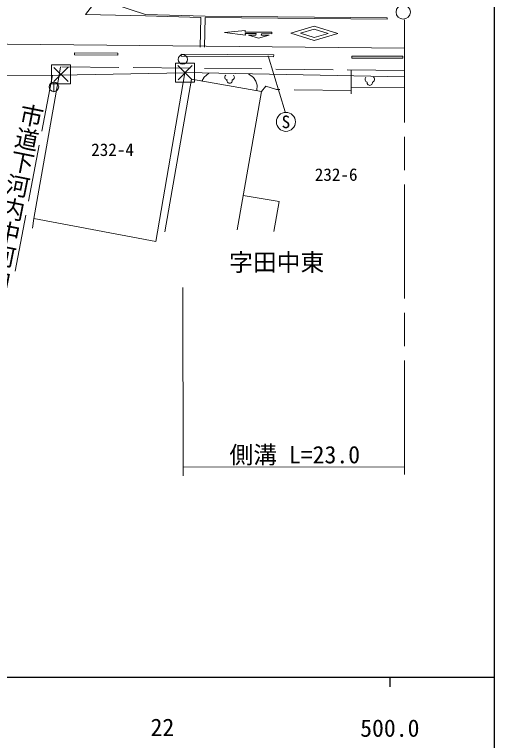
# Model space of a CAD drawing. Units: millimetres, scale not verified. Extents: x 40000 to 680000, y 20000 to 380000.
# Drawn here: x 528556 to 579000, y 198357 to 274692 of the extents above; entities that cross this region are included whole.
import ezdxf
from ezdxf.enums import TextEntityAlignment as Align

# ---------------------------------------------------------------- set-up
doc = ezdxf.new("R2010")
doc.units = ezdxf.units.MM
doc.header["$LTSCALE"] = 1000
doc.linetypes.add('CHAIN', pattern=[18.5, 12, -1.5, 3.5, -1.5])
doc.linetypes.add('DASHED', pattern=[7.5, 6, -1.5])
for name, color, linetype, lineweight in [('M-BGD', 7, 'Continuous', 13), ('M-BGD-EXST', 7, 'Continuous', 13), ('M-BMK', 2, 'CHAIN', 13), ('M-BMK-SRVR', 3, 'Continuous', 13), ('M-STR-HTXT', 7, 'Continuous', 13), ('M-STR-STRC', 7, 'Continuous', 13), ('M-TTL-BAND', 7, 'Continuous', 25)]:
    doc.layers.add(name, color=color, linetype=linetype, lineweight=lineweight)
doc.layers.add('M-BMK-HTXT', color=7, linetype='Continuous')
doc.styles.add('@ＭＳ ゴシック', font='')
doc.styles.add('ＭＳ ゴシック', font='')
doc.styles.get('@ＭＳ ゴシック').set_extended_font_data('@MS Gothic')
doc.styles.get('ＭＳ ゴシック').set_extended_font_data('MS Gothic')

msp = doc.modelspace()

# ---------------------------------------------------------------- linework, layer by layer
at = {"layer": 'M-BGD'}
for p, q in [((534875, 270655), (534874, 270455)), ((534874, 270455), (539410, 270427)), ((534875, 270655), (539411, 270627)), ((539411, 270627), (539410, 270427)), ((546073, 270510), (546072, 270310)), ((546072, 270310), (555792, 270245)), ((546073, 270510), (555793, 270445)), ((555793, 270445), (555792, 270245)), ((564004, 270298), (569384, 270298)), ((564004, 270298), (564004, 270098)), ((569384, 270298), (569384, 270098)), ((564004, 270098), (569384, 270098)), ((533396, 269189), (533245, 268326)), ((563948, 268870), (563943, 266345)), ((546487, 268583), (569531, 268154)), ((547169, 267889), (544351, 251845)), ((554497, 266602), (547169, 267889)), ((551939, 252035), (554497, 266602)), ((569532, 266971), (563944, 267027))]:
    msp.add_line(p, q, dxfattribs=at)
at = {"layer": 'M-BGD', "linetype": 'DASHED'}
for p, q in [((569531, 268812), (533396, 269189)), ((533245, 268326), (526778, 268248)), ((532555, 268317), (528575, 247475)), ((554975, 267166), (554497, 266602)), ((556099, 266804), (554975, 267166)), ((563944, 266701), (556099, 266804))]:
    msp.add_line(p, q, dxfattribs=at)
at = {"layer": 'M-BGD'}
for points in [[(569530, 271159), (440880, 272435), (324050, 273899), (209264, 275428), (124818, 276543), (69083, 277364)], [(530436, 252212), (530601, 253259), (543421, 250834), (546472, 268555), (533245, 268326), (530601, 253259)], [(548994, 268536), (548481, 268088), (548241, 267701)], [(553148, 268459), (553688, 268074), (553922, 267684), (554043, 267257), (554013, 266687)]]:
    msp.add_lwpolyline(points, dxfattribs=at)
at = {"layer": 'M-BGD', "linetype": 'DASHED'}
msp.add_lwpolyline([(555799, 251866), (556388, 255035), (552576, 255667)], dxfattribs=at)
at = {"layer": 'M-BGD-EXST'}
for p, q in [((555208, 270361), (556995, 264458)), ((532683, 269138), (534185, 267641)), ((532685, 267638), (534183, 269141)), ((545735, 269332), (547238, 267834)), ((545738, 267832), (547235, 269334)), ((532695, 267580), (532697, 266580))]:
    msp.add_line(p, q, dxfattribs=at)
for points in [[(545489, 267581), (547489, 267585), (547485, 269585), (545485, 269581)], [(532436, 267388), (534436, 267392), (534432, 269392), (532432, 269388)]]:
    msp.add_lwpolyline(points, close=True, dxfattribs=at)
for centre, radius in [((546242, 269975), 500), ((532696, 267080), 500), ((557081, 263405), 1000)]:
    msp.add_circle(centre, radius, dxfattribs=at)
for centre, radius, start, end in [((550952, 268091), 288, 130.71262, 257.58391), ((551377, 268092), 288, 282.64013, 49.51142), ((565683, 267872), 288, 130.7134, 257.58313), ((566108, 267873), 288, 282.64091, 49.51064), ((551165, 267744), 283, 166.42647, 13.79757), ((565896, 267525), 283, 166.42647, 13.79757)]:
    msp.add_arc(centre, radius, start, end, dxfattribs=at)
at = {"layer": 'M-BMK'}
msp.add_line((569543, 226330), (569530, 274137), dxfattribs=at)
at = {"layer": 'M-BMK-SRVR'}
msp.add_circle((569408, 274949), 750, dxfattribs=at)
at = {"layer": 'M-STR-HTXT'}
for p, q in [((546252, 245982), (546291, 226173)), ((546289, 227095), (569543, 227141))]:
    msp.add_line(p, q, dxfattribs=at)
at = {"layer": 'M-STR-STRC'}
for p, q in [((548144, 274387), (548085, 271277)), ((548594, 274375), (548535, 271274)), ((567718, 274360), (567717, 274210)), ((550633, 272796), (552814, 272996)), ((550633, 272796), (552817, 272532)), ((552814, 272996), (552813, 272851)), ((555588, 272825), (552813, 272851)), ((553960, 272691), (552814, 272702)), ((552817, 272532), (552814, 272702)), ((553149, 272529), (553903, 272533)), ((554195, 272218), (553149, 272529)), ((553903, 272533), (553960, 272691)), ((554485, 272521), (554544, 272686)), ((554485, 272521), (555311, 272506)), ((555587, 272676), (554544, 272686)), ((555587, 272676), (555588, 272825)), ((554195, 272218), (555311, 272506))]:
    msp.add_line(p, q, dxfattribs=at)
for points in [[(548144, 274387), (542315, 274537), (536010, 274709), (537012, 275956), (537678, 277208), (539008, 275773), (542330, 274686)], [(567718, 274360), (548607, 274525), (542330, 274686)], [(567717, 274210), (548605, 274375), (548594, 274375)]]:
    msp.add_lwpolyline(points, dxfattribs=at)
for points in [[(557610, 272729), (560046, 273463), (562527, 272701), (560054, 271967)], [(558619, 272724), (560046, 273154), (561504, 272706), (560056, 272276)]]:
    msp.add_lwpolyline(points, close=True, dxfattribs=at)
at = {"layer": 'M-TTL-BAND'}
for p, q in [((579000, 20000), (579000, 370000)), ((40000, 205000), (579000, 205000)), ((568000, 205000), (568000, 204000))]:
    msp.add_line(p, q, dxfattribs=at)

# ---------------------------------------------------------------- texts
at = {"layer": 'M-BGD-EXST', "style": 'ＭＳ ゴシック'}
msp.add_text('S', height=1320, rotation=0.112, dxfattribs=at).set_placement((557081, 263405), align=Align.MIDDLE_CENTER)
at = {"layer": 'M-BMK-HTXT', "style": '@ＭＳ ゴシック'}
msp.add_text('市道下河内中河内線', height=1833, rotation=258.757, dxfattribs=at).set_placement((529129, 265572), align=Align.BOTTOM_LEFT)
at = {"layer": 'M-BMK-HTXT', "style": 'ＭＳ ゴシック'}
for s, height, p in [('232-4', 1320, (538860, 260481)), ('232-6', 1320, (562360, 257860)), ('字田中東', 1833, (556108, 248638))]:
    msp.add_text(s, height=height, rotation=0.112, dxfattribs=at).set_placement(p, align=Align.MIDDLE_CENTER)
at = {"layer": 'M-STR-HTXT', "style": 'ＭＳ ゴシック'}
msp.add_text('側溝 L=23.0', height=1833, rotation=0.112, dxfattribs=at).set_placement((558009, 228404), align=Align.MIDDLE_CENTER)
at = {"layer": 'M-TTL-BAND', "style": 'ＭＳ ゴシック'}
for s, p in [('22', (544100, 198276)), ('500.0', (568000, 198195))]:
    msp.add_text(s, height=1833, dxfattribs=at).set_placement(p, align=Align.BOTTOM_CENTER)

doc.saveas('drawing.dxf')
